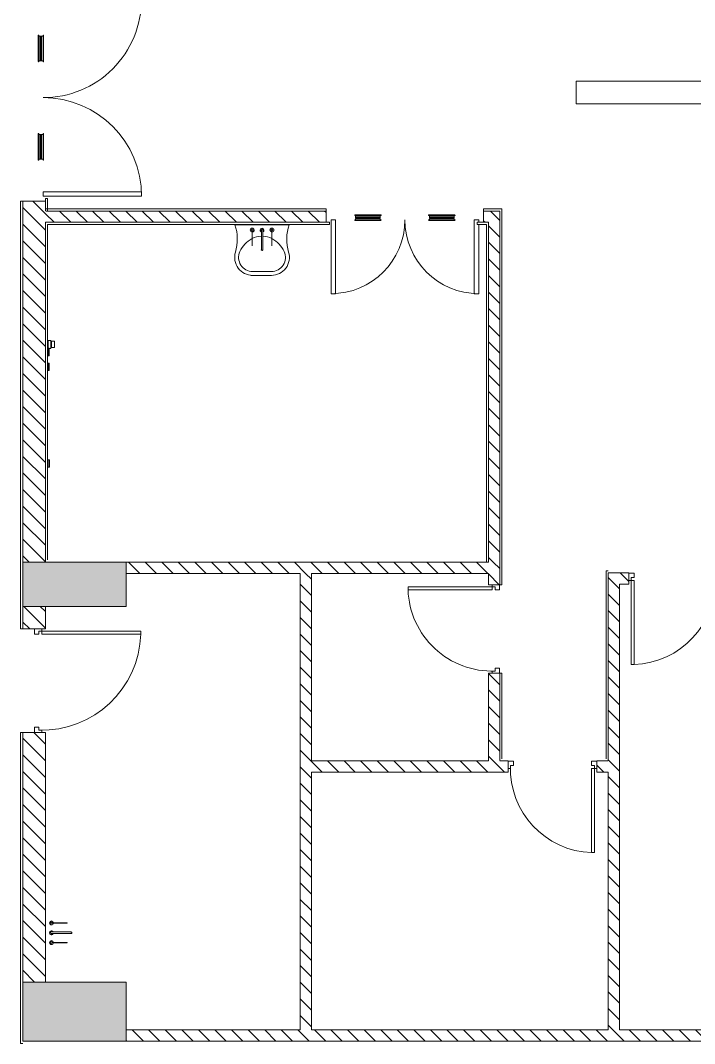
# Model space of a CAD drawing. Header units: millimetres. Extents: x -106145 to 154907, y -84585 to 152038.
# Drawn here: x 106904 to 113752, y 91185 to 101575 of the extents above; entities that cross this region are included whole.
import ezdxf

# ---------------------------------------------------------------- set-up
doc = ezdxf.new("R2010")
doc.units = ezdxf.units.MM
for name, color, linetype, lineweight in [('A-DOOR', 31, 'Continuous', 5), ('A-DOOR-FRAM', 31, 'Continuous', 9), ('A-WALL', 113, 'Continuous', 5), ('A-WALL-PATT', 111, 'Continuous', 5), ('E-DATA', 2, 'Continuous', 5), ('E-NURS', 2, 'Continuous', 5), ('P-SANR-FIXT', 6, 'Continuous', 5), ('S-COLS', 52, 'Continuous', 5)]:
    doc.layers.add(name, color=color, linetype=linetype, lineweight=lineweight)
pattern_1 = [(315, (0, 0), (84.190255, 84.190255), [])]

# ---------------------------------------------------------------- blocks, each defined once
blk = doc.blocks.new('M_Concrete-Rectangular-Column - 1050 x 450-2804439-Site Plan')
at = {"layer": 'S-COLS'}
blk.add_hatch(color=256, dxfattribs=at).paths.add_polyline_path([(525, -225), (525, 225), (-525, 225), (-525, -225)], flags=0)
at = {"layer": 'S-COLS', "color": 41}
for p, q in [((525, 225), (-525, 225)), ((-525, 225), (-525, -225)), ((525, -225), (525, 225)), ((-525, -225), (525, -225))]:
    blk.add_line(p, q, dxfattribs=at)
blk = doc.blocks.new('M_Concrete-Rectangular-Column - 1050 x 600-2804440-Site Plan')
at = {"layer": 'S-COLS'}
blk.add_hatch(color=256, dxfattribs=at).paths.add_polyline_path([(-525, -300), (525, -300), (525, 300), (-525, 300)], flags=0)
at = {"layer": 'S-COLS', "color": 41}
for p, q in [((525, 300), (-525, 300)), ((-525, 300), (-525, -300)), ((525, -300), (525, 300)), ((-525, -300), (525, -300))]:
    blk.add_line(p, q, dxfattribs=at)
blk = doc.blocks.new('M_Double Door-Small Slit Vision Panel_Type B_No kick plate - 2_0_TYPE B-15118077-Site Plan')
at = {"layer": 'A-DOOR', "color": 41}
for p, q in [((-635, 5), (-635, 7)), ((-635, 5), (-365, 5)), ((-368, 10), (-632, 10)), ((-625, -10), (-625, 5)), ((-389, 10), (-611, 10)), ((-375, 5), (-375, -10)), ((-365, 7), (-365, 5)), ((365, 5), (365, 7)), ((365, 5), (635, 5)), ((632, 10), (368, 10)), ((375, -10), (375, 5)), ((611, 10), (389, 10)), ((625, 5), (625, -10)), ((635, 7), (635, 5)), ((-635, -42), (-635, -40)), ((-365, -40), (-635, -40)), ((-632, -45), (-368, -45)), ((-625, -10), (-375, -10)), ((-625, -20), (-625, -10)), ((-375, -10), (-625, -10)), ((-375, -20), (-625, -20)), ((-625, -25), (-375, -25)), ((-625, -40), (-625, -25)), ((-611, -45), (-389, -45)), ((-375, -10), (-375, -20)), ((-375, -25), (-375, -40)), ((-365, -40), (-365, -42)), ((365, -42), (365, -40)), ((635, -40), (365, -40)), ((368, -45), (632, -45)), ((625, -10), (375, -10)), ((375, -10), (625, -10)), ((375, -20), (375, -10)), ((625, -20), (375, -20)), ((375, -40), (375, -25)), ((375, -25), (625, -25)), ((389, -45), (611, -45)), ((625, -10), (625, -20)), ((625, -25), (625, -40)), ((635, -40), (635, -42))]:
    blk.add_line(p, q, dxfattribs=at)
at = {"layer": 'A-DOOR', "color": 121, "lineweight": 9}
for p, q in [((-955, -40), (-1000, -40)), ((-1000, -40), (-1000, -1040)), ((-955, -1040), (-955, -40)), ((955, -40), (1000, -40)), ((955, -1040), (955, -40)), ((1000, -40), (1000, -1040)), ((-1000, -1040), (-955, -1040)), ((1000, -1040), (955, -1040))]:
    blk.add_line(p, q, dxfattribs=at)
at = {"layer": 'A-DOOR', "color": 41}
for centre, start, end in [((-1000, -40), 270, 360), ((1000, -40), 180, 270)]:
    blk.add_arc(centre, 1000, start, end, dxfattribs=at)
for points, knots in [([(-635, 7), (-635, 7), (-635, 7), (-635, 8), (-635, 8), (-634, 9), (-634, 9), (-634, 9), (-634, 9), (-633, 9), (-633, 10), (-633, 10), (-632, 10), (-632, 10), (-632, 10)], [-1, -1, -1, -1, -0.833333, -0.75, -0.666667, -0.583333, -0.541667, -0.5, -0.416667, -0.375, -0.333333, -0.25, -0.166667, 0, 0, 0, 0]), ([(-368, 10), (-368, 10), (-368, 10), (-367, 10), (-367, 10), (-367, 9), (-366, 9), (-366, 9), (-366, 9), (-366, 9), (-365, 8), (-365, 8), (-365, 7), (-365, 7), (-365, 7)], [0, 0, 0, 0, 0.166667, 0.25, 0.333333, 0.375, 0.416667, 0.5, 0.541667, 0.583333, 0.666667, 0.75, 0.833333, 1, 1, 1, 1]), ([(365, 7), (365, 7), (365, 7), (365, 8), (365, 8), (366, 9), (366, 9), (366, 9), (366, 9), (367, 9), (367, 10), (367, 10), (368, 10), (368, 10), (368, 10)], [0, 0, 0, 0, 0.166667, 0.25, 0.333333, 0.416667, 0.458333, 0.5, 0.583333, 0.666667, 0.708333, 0.75, 0.833333, 1, 1, 1, 1]), ([(632, 10), (632, 10), (632, 10), (633, 10), (633, 10), (633, 9), (634, 9), (634, 9), (634, 9), (634, 9), (635, 8), (635, 8), (635, 7), (635, 7), (635, 7)], [-1, -1, -1, -1, -0.833333, -0.75, -0.666667, -0.625, -0.583333, -0.5, -0.458333, -0.416667, -0.333333, -0.25, -0.166667, 0, 0, 0, 0]), ([(-632, -45), (-632, -45), (-632, -45), (-633, -45), (-633, -45), (-633, -45), (-634, -44), (-634, -44), (-634, -44), (-634, -44), (-635, -43), (-635, -43), (-635, -42), (-635, -42), (-635, -42)], [-1, -1, -1, -1, -0.833333, -0.75, -0.666667, -0.625, -0.583333, -0.5, -0.458333, -0.416667, -0.333333, -0.25, -0.166667, 0, 0, 0, 0]), ([(-365, -42), (-365, -42), (-365, -42), (-365, -43), (-365, -43), (-366, -44), (-366, -44), (-366, -44), (-366, -44), (-367, -45), (-367, -45), (-367, -45), (-368, -45), (-368, -45), (-368, -45)], [0, 0, 0, 0, 0.166667, 0.25, 0.333333, 0.416667, 0.458333, 0.5, 0.583333, 0.666667, 0.708333, 0.75, 0.833333, 1, 1, 1, 1]), ([(368, -45), (368, -45), (368, -45), (367, -45), (367, -45), (367, -45), (366, -44), (366, -44), (366, -44), (366, -44), (365, -43), (365, -43), (365, -42), (365, -42), (365, -42)], [0, 0, 0, 0, 0.166667, 0.25, 0.333333, 0.375, 0.416667, 0.5, 0.541667, 0.583333, 0.666667, 0.75, 0.833333, 1, 1, 1, 1]), ([(635, -42), (635, -42), (635, -42), (635, -43), (635, -43), (634, -44), (634, -44), (634, -44), (634, -44), (633, -45), (633, -45), (633, -45), (632, -45), (632, -45), (632, -45)], [-1, -1, -1, -1, -0.833333, -0.75, -0.666667, -0.583333, -0.541667, -0.5, -0.416667, -0.375, -0.333333, -0.25, -0.166667, 0, 0, 0, 0])]:
    blk.add_open_spline(points, degree=3, knots=knots, dxfattribs=at)
for points in [[(-632, 10), (-632, 10), (-632, 10), (-632, 10)], [(-611, 10), (-611, 10), (-611, 10), (-611, 10)], [(-611, 10), (-611, 10), (-611, 10), (-611, 10)], [(-389, 10), (-389, 10), (-389, 10), (-389, 10)], [(-389, 10), (-389, 10), (-389, 10), (-389, 10)], [(-368, 10), (-368, 10), (-368, 10), (-368, 10)], [(368, 10), (368, 10), (368, 10), (368, 10)], [(389, 10), (389, 10), (389, 10), (389, 10)], [(389, 10), (389, 10), (389, 10), (389, 10)], [(611, 10), (611, 10), (611, 10), (611, 10)], [(611, 10), (611, 10), (611, 10), (611, 10)], [(632, 10), (632, 10), (632, 10), (632, 10)], [(-632, -45), (-632, -45), (-632, -45), (-632, -45)], [(-611, -45), (-611, -45), (-611, -45), (-611, -45)], [(-611, -45), (-611, -45), (-611, -45), (-611, -45)], [(-389, -45), (-389, -45), (-389, -45), (-389, -45)], [(-389, -45), (-389, -45), (-389, -45), (-389, -45)], [(-368, -45), (-368, -45), (-368, -45), (-368, -45)], [(368, -45), (368, -45), (368, -45), (368, -45)], [(389, -45), (389, -45), (389, -45), (389, -45)], [(389, -45), (389, -45), (389, -45), (389, -45)], [(611, -45), (611, -45), (611, -45), (611, -45)], [(611, -45), (611, -45), (611, -45), (611, -45)], [(632, -45), (632, -45), (632, -45), (632, -45)]]:
    blk.add_open_spline(points, degree=3, dxfattribs=at)
blk = doc.blocks.new('DC_SglFl-W-Int - 0_9 WALL OPENING_TYPE F-6770180-Site Plan')
at = {"layer": 'A-DOOR', "color": 121, "lineweight": 9}
for p, q in [((397, 20), (397, 874)), ((397, 874), (427, 874)), ((427, 874), (427, 20)), ((427, 20), (397, 20))]:
    blk.add_line(p, q, dxfattribs=at)
at = {"layer": 'A-DOOR', "color": 41}
blk.add_arc((427, 20), 855, 92.0119, 182.0119, dxfattribs=at)
at = {"layer": 'A-DOOR-FRAM', "color": 121}
for p, q in [((-450, -55), (-450, 20)), ((-450, 20), (-427, 20)), ((-427, -10), (-427, 20)), ((427, 20), (450, 20)), ((427, -10), (427, 20)), ((450, 20), (450, -55)), ((-397, -55), (-450, -55)), ((-427, -10), (-397, -10)), ((-397, -10), (-397, -55)), ((397, -10), (427, -10)), ((397, -55), (397, -10)), ((450, -55), (397, -55))]:
    blk.add_line(p, q, dxfattribs=at)
blk = doc.blocks.new('DC_SglFl-W-Int - 0_9 WALL OPENING_TYPE F-6770179-Site Plan')
at = {"layer": 'A-DOOR', "color": 121, "lineweight": 9}
for p, q in [((397, -20), (397, -874)), ((427, -20), (397, -20)), ((427, -874), (427, -20)), ((397, -874), (427, -874))]:
    blk.add_line(p, q, dxfattribs=at)
at = {"layer": 'A-DOOR', "color": 41}
blk.add_arc((427, -20), 855, 177.9881, 267.9881, dxfattribs=at)
at = {"layer": 'A-DOOR-FRAM', "color": 121}
for p, q in [((-450, 55), (-450, -20)), ((-397, 55), (-450, 55)), ((-427, 10), (-397, 10)), ((-427, 10), (-427, -20)), ((-397, 10), (-397, 55)), ((397, 55), (397, 10)), ((450, 55), (397, 55)), ((397, 10), (427, 10)), ((427, 10), (427, -20)), ((450, -20), (450, 55)), ((-450, -20), (-427, -20)), ((427, -20), (450, -20))]:
    blk.add_line(p, q, dxfattribs=at)
blk = doc.blocks.new('DC_SglFl-W-Int - FIRE 1_05 wall opening_TYPE A-15005798-Site Plan')
at = {"layer": 'A-DOOR', "color": 121, "lineweight": 9}
for p, q in [((472, -77.5), (472, -1081.5)), ((502, -77.5), (472, -77.5)), ((502, -1081.5), (502, -77.5)), ((472, -1081.5), (502, -1081.5))]:
    blk.add_line(p, q, dxfattribs=at)
at = {"layer": 'A-DOOR', "color": 41}
blk.add_arc((502, -77.5), 1004.4, 178.28848, 268.28848, dxfattribs=at)
at = {"layer": 'A-DOOR-FRAM', "color": 121}
for p, q in [((-525, -2.5), (-525, -77.5)), ((-472, -2.5), (-525, -2.5)), ((-525, -77.5), (-502, -77.5)), ((-502, -47.5), (-472, -47.5)), ((-502, -47.5), (-502, -77.5)), ((-472, -47.5), (-472, -2.5)), ((472, -2.5), (472, -47.5)), ((525, -2.5), (472, -2.5)), ((472, -47.5), (502, -47.5)), ((502, -47.5), (502, -77.5)), ((502, -77.5), (525, -77.5)), ((525, -77.5), (525, -2.5))]:
    blk.add_line(p, q, dxfattribs=at)
blk = doc.blocks.new('DC_SglFl-W-Int - 0_9 WALL OPENING_TYPE A-6771295-Site Plan')
at = {"layer": 'A-DOOR', "color": 121, "lineweight": 9}
for p, q in [((397, 20), (397, 874)), ((397, 874), (427, 874)), ((427, 874), (427, 20)), ((427, 20), (397, 20))]:
    blk.add_line(p, q, dxfattribs=at)
at = {"layer": 'A-DOOR', "color": 41}
blk.add_arc((427, 20), 855, 92.0119, 182.0119, dxfattribs=at)
at = {"layer": 'A-DOOR-FRAM', "color": 121}
for p, q in [((-450, -55), (-450, 20)), ((-450, 20), (-427, 20)), ((-427, -10), (-427, 20)), ((427, 20), (450, 20)), ((427, -10), (427, 20)), ((450, 20), (450, -55)), ((-397, -55), (-450, -55)), ((-427, -10), (-397, -10)), ((-397, -10), (-397, -55)), ((397, -10), (427, -10)), ((397, -55), (397, -10)), ((450, -55), (397, -55))]:
    blk.add_line(p, q, dxfattribs=at)
blk = doc.blocks.new('TAPWARE_mixer_elbow_levers - HYTP-037 _TBR_-6003322-Site Plan')
at = {"layer": 'P-SANR-FIXT'}
for p, q in [((-101, -153), (-101, -110)), ((-99, -110), (-101, -110)), ((-101, -153), (-101, -188)), ((-101, -188), (-101, -153)), ((-101, -231), (-101, -188)), ((-99, -110), (-99, -153)), ((-99, -153), (-99, -188)), ((-99, -188), (-99, -153)), ((-99, -188), (-99, -231)), ((99, -153), (99, -110)), ((99, -110), (101, -110)), ((99, -153), (99, -188)), ((99, -188), (99, -153)), ((99, -231), (99, -188)), ((101, -110), (101, -153)), ((101, -153), (101, -188)), ((101, -188), (101, -153)), ((101, -188), (101, -231)), ((-101, -240), (-101, -231)), ((-99, -240), (-101, -240)), ((-101, -245), (-101, -240)), ((-101, -255), (-101, -245)), ((-101, -253), (-101, -260)), ((-101, -260), (-101, -255)), ((-101, -260), (-99, -260)), ((-99, -231), (-99, -240)), ((-99, -240), (-99, -245)), ((-99, -245), (-99, -255)), ((-99, -260), (-99, -253)), ((-99, -255), (-99, -260)), ((99, -240), (99, -231)), ((101, -240), (99, -240)), ((99, -245), (99, -240)), ((99, -255), (99, -245)), ((99, -253), (99, -260)), ((99, -260), (99, -255)), ((99, -260), (101, -260)), ((101, -231), (101, -240)), ((101, -240), (101, -245)), ((101, -245), (101, -255)), ((101, -260), (101, -253)), ((101, -255), (101, -260))]:
    blk.add_line(p, q, dxfattribs=at)
at = {"layer": 'P-SANR-FIXT', "flags": 128}
for points in [[(-7, -100), (-7, -100), (-7, -100), (-7, -101), (-7, -101), (-7, -102), (-7, -103), (-7, -104), (-7, -105), (-7, -106), (-7, -108), (-7, -110), (-7, -111), (-7, -113), (-7, -115), (-7, -117), (-7, -120), (-7, -122), (-7, -125), (-7, -128), (-7, -130), (-7, -133), (-7, -136), (-7, -139), (-7, -143), (-7, -146), (-7, -149), (-7, -153), (-7, -156), (-7, -160), (-7, -164), (-7, -168), (-7, -171), (-7, -175), (-7, -179), (-7, -183), (-7, -187), (-7, -191), (-7, -195), (-7, -199), (-7, -203), (-7, -207), (-7, -211), (-7, -215), (-7, -219), (-7, -223), (-7, -227), (-7, -230), (-7, -234), (-7, -238), (-7, -242), (-7, -245), (-7, -249), (-7, -252), (-7, -256), (-7, -259), (-7, -262), (-7, -265), (-7, -268), (-7, -271), (-7, -274), (-7, -276), (-7, -279), (-7, -281), (-7, -284), (-7, -286), (-7, -288), (-7, -290), (-7, -291), (-7, -293), (-7, -294), (-7, -295), (-7, -297), (-7, -298), (-7, -298), (-7, -299), (-7, -299), (-7, -300), (-7, -300), (-7, -300)], [(8, -300), (8, -300), (8, -300), (8, -299), (8, -299), (8, -298), (8, -297), (8, -296), (8, -295), (8, -294), (8, -292), (8, -290), (8, -289), (8, -287), (8, -285), (8, -283), (8, -280), (8, -278), (8, -275), (8, -272), (8, -270), (8, -267), (8, -264), (8, -261), (8, -257), (8, -254), (8, -251), (8, -247), (8, -244), (8, -240), (8, -236), (8, -232), (8, -229), (8, -225), (8, -221), (8, -217), (8, -213), (8, -209), (8, -205), (8, -201), (8, -197), (8, -193), (8, -189), (8, -185), (8, -181), (8, -177), (8, -173), (8, -170), (8, -166), (8, -162), (8, -158), (8, -155), (8, -151), (8, -148), (8, -144), (8, -141), (8, -138), (8, -135), (8, -132), (8, -129), (8, -126), (8, -124), (8, -121), (8, -119), (8, -116), (8, -114), (8, -112), (8, -110), (8, -109), (8, -107), (8, -106), (8, -105), (8, -103), (8, -102), (8, -102), (8, -101), (8, -101), (8, -100), (8, -100), (8, -100)]]:
    blk.add_lwpolyline(points, dxfattribs=at)
at = {"layer": 'P-SANR-FIXT'}
for centre, radius, start, end in [((-100, -100), 20, 90, 266.818), ((-100, -100), 10, 90, 270), ((-100, -100), 10, 90, 270), ((-100, -100), 8.97, 90, 270), ((-100, -100), 20, 273.182, 90), ((-100, -100), 10, 270, 90), ((-100, -100), 10, 270, 90), ((-100, -100), 8.97, 270, 90), ((0, -100), 20, 90, 245.8096), ((0, -100), 10, 90, 238.0099), ((0, -100), 20, 293.5393, 90), ((0, -100), 10, 330, 90), ((100, -100), 20, 90, 266.818), ((100, -100), 10, 90, 270), ((100, -100), 10, 90, 270), ((100, -100), 8.97, 90, 270), ((100, -100), 20, 273.182, 90), ((100, -100), 10, 270, 90), ((100, -100), 10, 270, 90), ((100, -100), 8.97, 270, 90), ((0, -300), 7.5, 135, 180), ((0, -300), 7.5, 180, 0)]:
    blk.add_arc(centre, radius, start, end, dxfattribs=at)
blk = doc.blocks.new('HANDSET_nurse_call_with_patient_to_staff_call_button - ITCL-028-V24-Site Plan')
at = {"layer": 'E-NURS', "color": 41}
for p, q in [((-500, 30), (-420, 30)), ((-500, 30), (-500, 0)), ((-492, 35), (-492, 67)), ((-430, 67), (-492, 67)), ((-492, 30), (-492, 35)), ((-492, 35), (-430, 35)), ((-430, 67), (-430, 35)), ((-430, 35), (-430, 30)), ((-420, 10), (-420, 30)), ((-420, 0), (-500, 0))]:
    blk.add_line(p, q, dxfattribs=at)
blk = doc.blocks.new('BUTTON_nurse_call - ITCL-008-6401570-Site Plan')
at = {"layer": 'E-NURS', "color": 41}
for p, q in [((-38, 0), (38, 0)), ((-38, -10), (-38, 0)), ((38, 0), (38, -10)), ((38, -10), (-38, -10)), ((-10, -10), (-10, -12)), ((0, -12), (0, -12)), ((0, -12), (0, -12)), ((10, -12), (10, -10))]:
    blk.add_line(p, q, dxfattribs=at)
blk = doc.blocks.new('BUTTON_nurse_call - ITCL-004-6401569-Site Plan')
at = {"layer": 'E-NURS', "color": 41}
for p, q in [((-38, 0), (38, 0)), ((-38, -10), (-38, 0)), ((38, 0), (38, -10)), ((38, -10), (-38, -10)), ((-10, -10), (-10, -12)), ((0, -12), (0, -12)), ((0, -12), (0, -12)), ((10, -12), (10, -10))]:
    blk.add_line(p, q, dxfattribs=at)
blk = doc.blocks.new('BASIN_handwash_Type_A_scrub1 - HYBA-009 2-6401581-Site Plan')
at = {"layer": 'P-SANR-FIXT', "color": 41}
for p, q in [((275, 0), (-275, 0)), ((-275, 0), (275, 0)), ((-113, -515), (95, -515)), ((-95, -475), (95, -475)), ((-95, -515), (95, -515))]:
    blk.add_line(p, q, dxfattribs=at)
for centre, radius, start, end in [((-712, -148), 461, 343.3427, 18.706), ((-712, -148), 461, 343.3427, 18.706), ((712, -148), 461, 161.2946, 196.6569), ((712, -148), 461, 161.2946, 196.6569), ((31, -389), 281, 118.004, 155.6814), ((0, -331), 215, 92.0805, 118.004), ((0, -331), 215, 61.996, 87.9195), ((-31, -389), 281, 24.3186, 61.996), ((-95, -332), 183, 163.3427, 270), ((-95, -332), 183, 163.3427, 270), ((-95, -332), 143, 155.6814, 270), ((95, -332), 143, 270, 24.3186), ((95, -332), 183, 270, 16.6569), ((95, -332), 183, 270, 16.6569)]:
    blk.add_arc(centre, radius, start, end, dxfattribs=at)
blk = doc.blocks.new('OUTLET_data_single_RJ45 - ITIN-016-6401601-Site Plan')
at = {"layer": 'E-DATA', "color": 41}
for p, q in [((-36, 0), (-38, 0)), ((-38, 0), (-36, 0)), ((-36, 0), (35, 0)), ((35, 0), (37, 0)), ((37, 0), (35, 0)), ((-36, -15), (-38, -15)), ((-38, -15), (-36, -15)), ((-38, 0), (-38, -15)), ((35, -15), (-36, -15)), ((37, -15), (35, -15)), ((35, -15), (37, -15)), ((37, -15), (37, 0))]:
    blk.add_line(p, q, dxfattribs=at)
blk = doc.blocks.new('M_Double Door-Small Slit Vision Panel_Type B_No kick plate - 1_5M_TYPE B-15118078-Site Plan')
at = {"layer": 'A-DOOR', "color": 121, "lineweight": 9}
for p, q in [((-750, 29), (-750, 733)), ((-750, 733), (-705, 733)), ((-705, 733), (-705, -17)), ((750, 733), (705, 733)), ((705, 733), (705, -17)), ((750, -17), (750, 733)), ((-750, -17), (-750, 8)), ((-705, -17), (-750, -17)), ((705, -17), (750, -17))]:
    blk.add_line(p, q, dxfattribs=at)
at = {"layer": 'A-DOOR', "color": 41}
for p, q in [((-510, -17), (-510, -16)), ((-510, -17), (-240, -17)), ((-240, -62), (-510, -62)), ((-510, -64), (-510, -62)), ((-243, -12), (-507, -12)), ((-507, -67), (-243, -67)), ((-500, -32), (-500, -17)), ((-250, -32), (-500, -32)), ((-500, -37), (-250, -37)), ((-500, -47), (-500, -37)), ((-250, -47), (-500, -47)), ((-500, -47), (-250, -47)), ((-500, -62), (-500, -47)), ((-264, -12), (-486, -12)), ((-486, -67), (-264, -67)), ((-250, -17), (-250, -32)), ((-250, -37), (-250, -47)), ((-250, -47), (-250, -62)), ((-240, -16), (-240, -17)), ((-240, -62), (-240, -64)), ((240, -17), (240, -16)), ((240, -17), (510, -17)), ((240, -64), (240, -62)), ((510, -62), (240, -62)), ((507, -12), (243, -12)), ((243, -67), (507, -67)), ((250, -32), (250, -17)), ((500, -32), (250, -32)), ((250, -37), (500, -37)), ((250, -47), (250, -37)), ((250, -62), (250, -47)), ((250, -47), (500, -47)), ((500, -47), (250, -47)), ((486, -12), (264, -12)), ((264, -67), (486, -67)), ((500, -17), (500, -32)), ((500, -37), (500, -47)), ((500, -47), (500, -62)), ((510, -16), (510, -17)), ((510, -62), (510, -64))]:
    blk.add_line(p, q, dxfattribs=at)
for centre, start, end in [((-750, -17), 0, 90), ((750, -17), 90, 180)]:
    blk.add_arc(centre, 750, start, end, dxfattribs=at)
for points, knots in [([(-510, -16), (-510, -15), (-510, -15), (-510, -14), (-510, -14), (-509, -14), (-509, -14), (-509, -13), (-509, -13), (-508, -13), (-508, -13), (-508, -13), (-507, -12), (-507, -12), (-507, -12)], [-1, -1, -1, -1, -0.833333, -0.75, -0.666667, -0.583333, -0.541667, -0.5, -0.416667, -0.375, -0.333333, -0.25, -0.166667, 0, 0, 0, 0]), ([(-507, -67), (-507, -67), (-507, -67), (-508, -67), (-508, -67), (-508, -67), (-509, -67), (-509, -66), (-509, -66), (-509, -66), (-510, -66), (-510, -65), (-510, -65), (-510, -64), (-510, -64)], [-1, -1, -1, -1, -0.833333, -0.75, -0.666667, -0.625, -0.583333, -0.5, -0.458333, -0.416667, -0.333333, -0.25, -0.166667, 0, 0, 0, 0]), ([(-243, -12), (-243, -12), (-243, -12), (-242, -13), (-242, -13), (-242, -13), (-241, -13), (-241, -13), (-241, -14), (-241, -14), (-240, -14), (-240, -14), (-240, -15), (-240, -15), (-240, -16)], [0, 0, 0, 0, 0.166667, 0.25, 0.333333, 0.375, 0.416667, 0.5, 0.541667, 0.583333, 0.666667, 0.75, 0.833333, 1, 1, 1, 1]), ([(-240, -64), (-240, -64), (-240, -65), (-240, -65), (-240, -66), (-241, -66), (-241, -66), (-241, -66), (-241, -67), (-242, -67), (-242, -67), (-242, -67), (-243, -67), (-243, -67), (-243, -67)], [0, 0, 0, 0, 0.166667, 0.25, 0.333333, 0.416667, 0.458333, 0.5, 0.583333, 0.666667, 0.708333, 0.75, 0.833333, 1, 1, 1, 1]), ([(240, -16), (240, -15), (240, -15), (240, -14), (240, -14), (241, -14), (241, -14), (241, -13), (241, -13), (242, -13), (242, -13), (242, -13), (243, -12), (243, -12), (243, -12)], [0, 0, 0, 0, 0.166667, 0.25, 0.333333, 0.416667, 0.458333, 0.5, 0.583333, 0.666667, 0.708333, 0.75, 0.833333, 1, 1, 1, 1]), ([(243, -67), (243, -67), (243, -67), (242, -67), (242, -67), (242, -67), (241, -67), (241, -66), (241, -66), (241, -66), (240, -66), (240, -65), (240, -65), (240, -64), (240, -64)], [0, 0, 0, 0, 0.166667, 0.25, 0.333333, 0.375, 0.416667, 0.5, 0.541667, 0.583333, 0.666667, 0.75, 0.833333, 1, 1, 1, 1]), ([(507, -12), (507, -12), (507, -12), (508, -13), (508, -13), (508, -13), (509, -13), (509, -13), (509, -14), (509, -14), (510, -14), (510, -14), (510, -15), (510, -15), (510, -16)], [-1, -1, -1, -1, -0.833333, -0.75, -0.666667, -0.625, -0.583333, -0.5, -0.458333, -0.416667, -0.333333, -0.25, -0.166667, 0, 0, 0, 0]), ([(510, -64), (510, -64), (510, -65), (510, -65), (510, -66), (509, -66), (509, -66), (509, -66), (509, -67), (508, -67), (508, -67), (508, -67), (507, -67), (507, -67), (507, -67)], [-1, -1, -1, -1, -0.833333, -0.75, -0.666667, -0.583333, -0.541667, -0.5, -0.416667, -0.375, -0.333333, -0.25, -0.166667, 0, 0, 0, 0])]:
    blk.add_open_spline(points, degree=3, knots=knots, dxfattribs=at)
for points in [[(-507, -12), (-507, -12), (-507, -12), (-507, -13)], [(-507, -67), (-507, -67), (-507, -67), (-507, -67)], [(-486, -12), (-486, -12), (-486, -12), (-486, -12)], [(-486, -12), (-486, -12), (-486, -12), (-486, -12)], [(-486, -67), (-486, -67), (-486, -67), (-486, -67)], [(-486, -67), (-486, -67), (-486, -67), (-486, -67)], [(-264, -12), (-264, -12), (-264, -12), (-264, -12)], [(-264, -12), (-264, -12), (-264, -12), (-264, -12)], [(-264, -67), (-264, -67), (-264, -67), (-264, -67)], [(-264, -67), (-264, -67), (-264, -67), (-264, -67)], [(-243, -12), (-243, -12), (-243, -12), (-243, -13)], [(-243, -67), (-243, -67), (-243, -67), (-243, -67)], [(243, -13), (243, -12), (243, -12), (243, -12)], [(243, -67), (243, -67), (243, -67), (243, -67)], [(264, -12), (264, -12), (264, -12), (264, -12)], [(264, -12), (264, -12), (264, -12), (264, -12)], [(264, -67), (264, -67), (264, -67), (264, -67)], [(264, -67), (264, -67), (264, -67), (264, -67)], [(486, -12), (486, -12), (486, -12), (486, -12)], [(486, -12), (486, -12), (486, -12), (486, -12)], [(486, -67), (486, -67), (486, -67), (486, -67)], [(486, -67), (486, -67), (486, -67), (486, -67)], [(507, -13), (507, -12), (507, -12), (507, -12)], [(507, -67), (507, -67), (507, -67), (507, -67)]]:
    blk.add_open_spline(points, degree=3, dxfattribs=at)
blk = doc.blocks.new('MM-HOSPITAL BLOCK-C_2022_05_03_CENTRAL_rvt-1-Site Plan')
at = {"layer": 'A-WALL-PATT'}
h = blk.add_hatch(dxfattribs=at)
h.set_pattern_fill('FP_10', color=90, style=0, pattern_type=2)
h.set_pattern_definition(pattern_1)
h.paths.add_polyline_path([(106929, 96075), (107159, 96075), (107159, 99741), (106929, 99741), (106929, 96722)], flags=0)
h.paths.add_polyline_path([(107159, 101841), (107159, 101950), (106929, 101950), (106929, 101841)], flags=0)
h = blk.add_hatch(dxfattribs=at)
h.set_pattern_fill('FP_10', color=90, style=0, pattern_type=2)
h.set_pattern_definition(pattern_1)
h.paths.add_polyline_path([(111609, 99525), (111659, 99525), (111659, 99640), (111609, 99640)], flags=0)
h.paths.add_polyline_path([(110009, 99525), (110009, 99640), (107159, 99640), (107159, 99525), (109027, 99525)], flags=0)
h = blk.add_hatch(dxfattribs=at)
h.set_pattern_fill('FP_10', color=90, style=0, pattern_type=2)
h.set_pattern_definition(pattern_1)
h.paths.add_polyline_path([(111774, 96075), (111774, 99640), (111659, 99640), (111659, 96075)], flags=0)
h = blk.add_hatch(dxfattribs=at)
h.set_pattern_fill('FP_10', color=90, style=0, pattern_type=2)
h.set_pattern_definition(pattern_1)
h.paths.add_polyline_path([(111659, 95960), (111774, 95960), (111774, 96075), (107979, 96075), (107979, 95960), (109859, 95960)], flags=0)
h = blk.add_hatch(dxfattribs=at)
h.set_pattern_fill('FP_10', color=90, style=0, pattern_type=2)
h.set_pattern_definition(pattern_1)
h.paths.add_polyline_path([(109859, 91325), (109859, 95960), (109744, 95960), (109744, 91325)], flags=0)
h = blk.add_hatch(dxfattribs=at)
h.set_pattern_fill('FP_10', color=90, style=0, pattern_type=2)
h.set_pattern_definition(pattern_1)
h.paths.add_polyline_path([(111659, 93940), (111774, 93940), (111774, 94945), (111659, 94945), (111659, 94055)], flags=0)
h.paths.add_polyline_path([(111774, 95845), (111774, 95960), (111659, 95960), (111659, 95845)], flags=0)
h = blk.add_hatch(dxfattribs=at)
h.set_pattern_fill('FP_10', color=90, style=0, pattern_type=2)
h.set_pattern_definition(pattern_1)
h.paths.add_polyline_path([(112874, 95850), (113084, 95850), (113084, 95965), (112874, 95965)], flags=0)
h.paths.add_polyline_path([(114074, 95850), (114074, 95965), (113984, 95965), (113984, 95850)], flags=0)
h = blk.add_hatch(dxfattribs=at)
h.set_pattern_fill('FP_10', color=90, style=0, pattern_type=2)
h.set_pattern_definition(pattern_1)
h.paths.add_polyline_path([(112989, 91325), (112989, 95850), (112874, 95850), (112874, 91325)], flags=0)
h = blk.add_hatch(dxfattribs=at)
h.set_pattern_fill('FP_10', color=90, style=0, pattern_type=2)
h.set_pattern_definition(pattern_1)
h.paths.add_polyline_path([(107159, 91810), (107159, 94345), (106929, 94345), (106929, 91810)], flags=0)
h.paths.add_polyline_path([(107159, 95395), (107159, 95625), (106929, 95625), (106929, 95395)], flags=0)
h = blk.add_hatch(dxfattribs=at)
h.set_pattern_fill('FP_10', color=90, style=0, pattern_type=2)
h.set_pattern_definition(pattern_1)
h.paths.add_polyline_path([(111659, 93940), (111659, 94055), (109859, 94055), (109859, 93940)], flags=0)
h = blk.add_hatch(dxfattribs=at)
h.set_pattern_fill('FP_10', color=90, style=0, pattern_type=2)
h.set_pattern_definition(pattern_1)
h.paths.add_polyline_path([(111774, 93940), (111859, 93940), (111859, 94055), (111774, 94055)], flags=0)
h.paths.add_polyline_path([(112874, 93940), (112871, 94055), (112759, 94055), (112759, 93940)], flags=0)
h = blk.add_hatch(dxfattribs=at)
h.set_pattern_fill('FP_10', color=90, style=0, pattern_type=2)
h.set_pattern_definition(pattern_1)
h.paths.add_polyline_path([(120339, 91210), (120339, 91325), (107979, 91325), (107979, 91210), (116394, 91210)], flags=0)
at = {"layer": 'A-WALL', "color": 41}
for p, q in [((112549, 100960), (114349, 100960)), ((112549, 100960), (112549, 100730)), ((121159, 100730), (112549, 100730)), ((107159, 99741), (107159, 99766)), ((107180, 99766), (107159, 99766)), ((107180, 99766), (107180, 99640)), ((106904, 95395), (106904, 99741)), ((106929, 99741), (106904, 99741)), ((107159, 99643), (107159, 99741)), ((107159, 99661), (110009, 99661)), ((110009, 99640), (110009, 99661)), ((111609, 99661), (111795, 99661)), ((111609, 99661), (111609, 99640)), ((111795, 99640), (111795, 99661)), ((110009, 99640), (107162, 99640)), ((111659, 99640), (111609, 99640)), ((111795, 99640), (111795, 95845)), ((107180, 99504), (107180, 96096)), ((110044, 99504), (107180, 99504)), ((110009, 99525), (110044, 99525)), ((110044, 99525), (110044, 99504)), ((111544, 99525), (111609, 99525)), ((111544, 99504), (111544, 99525)), ((111638, 99504), (111544, 99504)), ((111638, 96075), (111638, 99504)), ((111774, 95845), (111774, 95960)), ((112853, 94076), (112853, 95986)), ((112874, 95986), (112853, 95986)), ((113084, 95965), (112874, 95965)), ((111774, 95845), (111795, 95845)), ((112874, 95850), (112874, 94055)), ((106904, 95395), (106929, 95395)), ((111774, 94058), (111774, 94945)), ((111795, 94945), (111774, 94945)), ((111795, 94945), (111795, 94076)), ((106904, 91185), (106904, 94345)), ((106929, 94345), (106904, 94345)), ((111777, 94055), (111774, 94055)), ((111859, 94055), (111777, 94055)), ((112871, 94055), (112759, 94055)), ((106904, 91185), (106929, 91185))]:
    blk.add_line(p, q, dxfattribs=at)
at = {"layer": 'A-WALL', "color": 61, "lineweight": 18}
for p, q in [((106929, 99741), (106929, 96075)), ((107159, 99741), (106929, 99741)), ((110009, 99525), (110009, 99640)), ((111609, 99525), (111609, 99640)), ((111659, 99640), (111774, 99640)), ((111774, 96075), (111774, 99640)), ((107159, 96075), (107159, 99525)), ((107159, 99525), (110009, 99525)), ((111609, 99525), (111659, 99525)), ((111659, 96075), (111659, 99525)), ((111659, 96075), (107979, 96075)), ((111774, 95960), (111774, 96075)), ((107979, 95960), (109744, 95960)), ((109744, 95960), (109744, 91325)), ((109859, 94055), (109859, 95960)), ((109859, 95960), (111659, 95960)), ((111659, 95960), (111659, 95845)), ((112874, 95850), (112874, 95965)), ((113084, 95850), (113084, 95965)), ((111774, 95845), (111659, 95845)), ((112989, 95850), (113084, 95850)), ((112989, 91325), (112989, 95850)), ((106929, 95625), (106929, 95395)), ((107159, 95395), (107159, 95625)), ((107159, 95395), (106929, 95395)), ((111659, 94945), (111659, 94055)), ((111774, 94945), (111659, 94945)), ((106929, 94345), (106929, 91810)), ((107159, 94345), (106929, 94345)), ((107159, 91810), (107159, 94345)), ((111659, 94055), (109859, 94055)), ((111859, 93940), (111859, 94055)), ((112759, 93940), (112759, 94055)), ((109859, 91325), (109859, 93940)), ((109859, 93940), (111659, 93940)), ((111774, 93940), (111659, 93940)), ((111774, 93940), (111859, 93940)), ((112759, 93940), (112874, 93940)), ((112874, 93940), (112874, 91325)), ((109744, 91325), (107979, 91325)), ((112874, 91325), (109859, 91325)), ((116454, 91325), (112989, 91325)), ((107979, 91210), (116164, 91210))]:
    blk.add_line(p, q, dxfattribs=at)
at = {"color": 253, "lineweight": 5}
for name, p, rotation in [('M_Double Door-Small Slit Vision Panel_Type B_No kick plate - 2_0_TYPE B-15118077-Site Plan', (107094, 100791), 89.99999999999984), ('M_Double Door-Small Slit Vision Panel_Type B_No kick plate - 1_5M_TYPE B-15118078-Site Plan', (110809, 99533), 180), ('HANDSET_nurse_call_with_patient_to_staff_call_button - ITCL-028-V24-Site Plan', (107184, 97825), 270.0000000000007), ('BUTTON_nurse_call - ITCL-008-6401570-Site Plan', (107184, 98208), 90.00000000000034), ('BUTTON_nurse_call - ITCL-004-6401569-Site Plan', (107184, 98058), 90.00000000000034), ('OUTLET_data_single_RJ45 - ITIN-016-6401601-Site Plan', (107184, 97075), 90.0000000000005), ('DC_SglFl-W-Int - 0_9 WALL OPENING_TYPE A-6771295-Site Plan', (113534, 95908), 180), ('DC_SglFl-W-Int - 0_9 WALL OPENING_TYPE F-6770180-Site Plan', (111716, 95395), 90), ('DC_SglFl-W-Int - FIRE 1_05 wall opening_TYPE A-15005798-Site Plan', (107044, 94870), 89.99999999999974), ('TAPWARE_mixer_elbow_levers - HYTP-037 _TBR_-6003322-Site Plan', (107119, 92310), 89.99999999999946)]:
    blk.add_blockref(name, p, dxfattribs=dict(at, rotation=rotation))
for name, p in [('BASIN_handwash_Type_A_scrub1 - HYBA-009 2-6401581-Site Plan', (109358, 99501)), ('TAPWARE_mixer_elbow_levers - HYTP-037 _TBR_-6003322-Site Plan', (109358, 99546)), ('M_Concrete-Rectangular-Column - 1050 x 450-2804439-Site Plan', (107454, 95850)), ('DC_SglFl-W-Int - 0_9 WALL OPENING_TYPE F-6770179-Site Plan', (112309, 93998)), ('M_Concrete-Rectangular-Column - 1050 x 600-2804440-Site Plan', (107454, 91510))]:
    blk.add_blockref(name, p, dxfattribs=at)

msp = doc.modelspace()

# ---------------------------------------------------------------- block references
at = {"lineweight": 5}
msp.add_blockref('MM-HOSPITAL BLOCK-C_2022_05_03_CENTRAL_rvt-1-Site Plan', (0, 0), dxfattribs=at)

doc.saveas('drawing.dxf')
